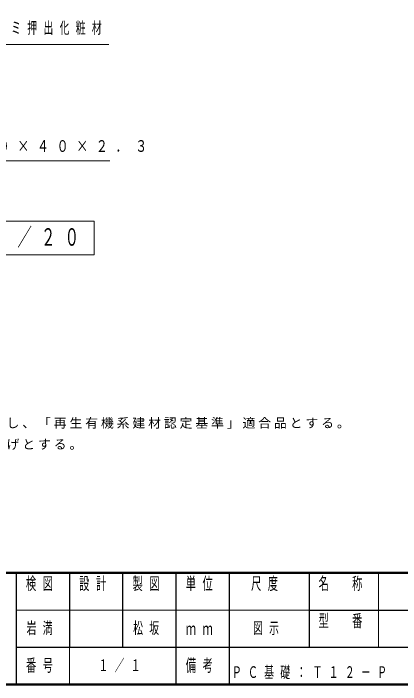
# Model space of a CAD drawing. Units: millimetres on the paper, scale 1:20. Extents: x -365 to 2, y -5 to 257.
# Drawn here: x -238 to -165.3, y 0 to 126.1 of the extents above; entities that cross this region are included whole.
import ezdxf

# ---------------------------------------------------------------- set-up
doc = ezdxf.new("R2010")
doc.units = ezdxf.units.MM
doc.layers.add('LY_1', color=7, linetype='Continuous', lineweight=25)
doc.layers.add('LY_4', color=7, linetype='Continuous', lineweight=13)
doc.styles.add('ＭＳ ゴシック', font='')
doc.styles.get('ＭＳ ゴシック').set_extended_font_data('MS Gothic')

msp = doc.modelspace()

# ---------------------------------------------------------------- linework, layer by layer
at = {"layer": 'LY_1', "lineweight": 13}
for p, q in [((-222.85, 87.039), (-269.35, 87.039)), ((-222.85, 80.739), (-222.85, 87.039)), ((-269.35, 80.739), (-222.85, 80.739))]:
    msp.add_line(p, q, dxfattribs=at)
for points in [[(-266.068, 126.071), (-259.203, 98.39), (-219.904, 98.39)], [(-249.617, 114.814), (-244.143, 120.259), (-220.07, 120.259)]]:
    msp.add_lwpolyline(points, dxfattribs=at)
at = {"layer": 'LY_4', "lineweight": 50}
for p, q in [((-365, 21), (0, 21)), ((-365, 0), (0, 0))]:
    msp.add_line(p, q, dxfattribs=at)
at = {"layer": 'LY_4', "color": 211, "lineweight": 25}
for p, q in [((-237.5, 21), (-237.5, 0)), ((-227.5, 21), (-227.5, 7)), ((-217.5, 21), (-217.5, 7)), ((-207.5, 21), (-207.5, 0)), ((-197.5, 21), (-197.5, 7)), ((-182.5, 21), (-182.5, 7)), ((-182.5, 14), (-70, 14)), ((-237.5, 7), (0, 7))]:
    msp.add_line(p, q, dxfattribs=at)
at = {"layer": 'LY_4'}
for p, q in [((-169.5, 21), (-169.5, 7)), ((-237.5, 14), (-182.5, 14)), ((-227.5, 7), (-227.5, 0))]:
    msp.add_line(p, q, dxfattribs=at)
at = {"layer": 'LY_4', "lineweight": 25}
msp.add_line((-197.5, 7), (-197.5, 0), dxfattribs=at)

# ---------------------------------------------------------------- texts
at = {"layer": 'LY_1', "style": 'ＭＳ ゴシック'}
for s, insert, char_height, attachment_point in [('\\T1.64;\\W0.6;アルミ押出化粧材', (-244.486, 123.259), 2.199, 4), ('\\T1.64;\\W0.75;貫：□－４０×４０×２．３', (-259.404, 101.04), 2.199, 4), ('\\T1.64;\\W0.6;正面図\u3000Ｓ＝１／２０', (-246.1, 83.889), 3.299, 5), ('\\T1.23;合成木材は、木粉入り再生プラスチック（ポリプロピレン系、色：サンディーブラウン）とし、「再生有機系建材認定基準」適合品とする。', (-360.354, 48.03), 1.76, 7), ('\\T1.23;座フレームは、電気亜鉛メッキ処理の上、ポリエステル樹脂粉体塗装（ダークグレー）仕上げとする。', (-360.354, 44.03), 1.76, 7), ('\\T1.64;\\W0.6;岩満', (-232.5, 10.5), 2.199, 5), ('\\T1.64;\\W0.6;松坂', (-212.5, 10.5), 2.199, 5), ('\\T1.64;\\W0.6;図示', (-190, 10.5), 2.199, 5), ('\\T1.64;\\W0.6;１／１', (-217.5, 3.5), 2.199, 5), ('\\T1.64;\\W0.6;ＰＣ基礎：Ｔ１２－Ｐ', (-197, 1), 2.199, 7)]:
    msp.add_mtext(s, dxfattribs=dict(at, insert=insert, char_height=char_height, attachment_point=attachment_point))
at = {"layer": 'LY_4', "color": 4, "char_height": 2.346, "style": 'ＭＳ ゴシック'}
for s, insert, attachment_point in [('\\T1.64;\\W0.6;検図', (-232.5, 20.167), 2), ('\\T1.64;\\W0.6;設計', (-222.5, 20.167), 2), ('\\T1.64;\\W0.6;製図', (-212.5, 20.167), 2), ('\\T1.64;\\W0.6;単位', (-202.5, 20.167), 2), ('\\T1.64;\\W0.6;尺度', (-190.25, 20.167), 2), ('\\T1.64;\\W0.6;名\u3000称', (-176, 20.167), 2), ('\\T1.64;\\W0.6;型\u3000番', (-176, 13.167), 2), ('\\T1.64;\\W0.6;ｍｍ', (-202.5, 10.5), 5), ('\\T1.64;\\W0.6;番号', (-232.5, 3.5), 5), ('\\T1.64;\\W0.6;備考', (-202.5, 3.5), 5)]:
    msp.add_mtext(s, dxfattribs=dict(at, insert=insert, attachment_point=attachment_point))

doc.saveas('drawing.dxf')
